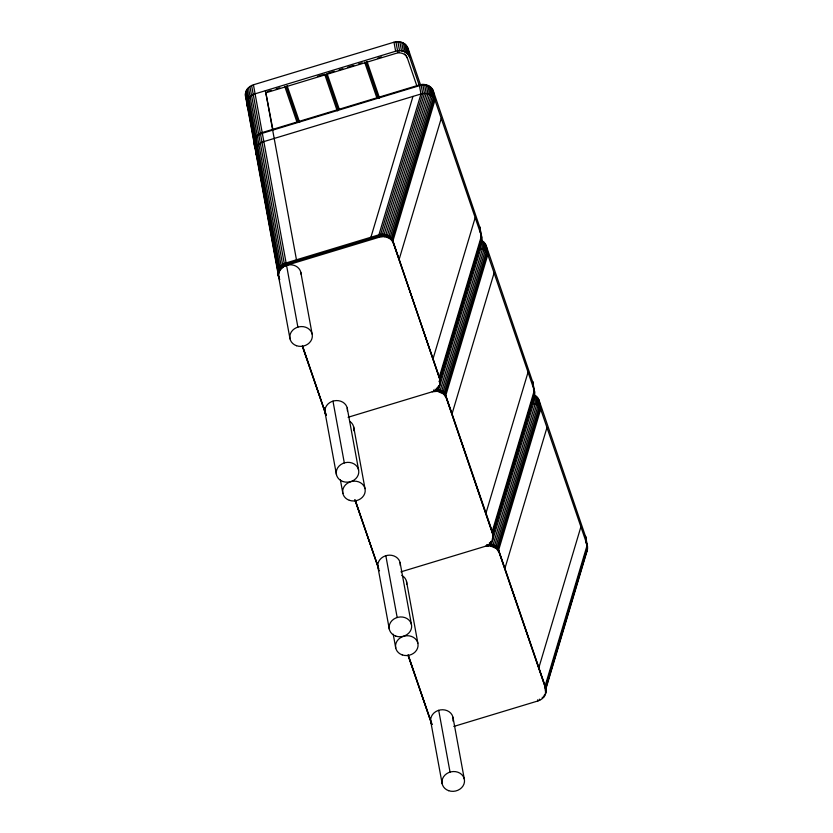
<?xml version="1.0" encoding="UTF-8"?>
<svg xmlns="http://www.w3.org/2000/svg" width="833" height="833" viewBox="0 0 833 833"><rect width="100%" height="100%" fill="white"/><g stroke="black" fill="none" stroke-linecap="round" stroke-linejoin="round"><path stroke-width="1.25" d="M480.193 232.23L479.787 226.92L481.807 237.447L439.762 378.276L440.105 383.753C439.262 387.657 435.961 390.646 432.223 391.781L348.079 417.271M440.074 381.014L439.647 385.273M440.105 383.753L439.98 379.463M400.944 571.855L485.087 546.365C491.48 544.761 495.01 537.389 492.261 531.36L445.79 395.488L443.166 391.593L437.044 388.938L437.481 391.312L443.604 393.967L446.228 397.862L492.699 533.734M532.922 386.106L533.11 384.554L534.578 395.134L492.532 535.963M545.49 687.444L545.834 692.921C544.99 696.825 541.689 699.824 537.951 700.949L453.808 726.449M545.834 692.921L545.126 685.944L498.655 550.072L496.031 546.177L489.908 543.522L490.345 545.896L496.468 548.551L499.092 552.446L545.563 688.318M290.019 338.896L245.423 95.753C244.777 90.703 248.744 86.132 253.43 84.789L393.988 42.202C399.278 40.505 406.067 42.764 408.003 48.283L420.665 85.31M278.555 276.264C277.91 271.214 281.877 266.643 286.562 265.31L379.359 237.186C384.638 235.479 391.437 237.749 393.363 243.267L439.834 379.15M370.924 237.238L412.97 96.409M399.194 259.198L441.24 118.38M433.139 358.461L475.185 217.642M257.074 156.677C253.68 150.804 257.449 143.172 263.853 141.589L420.967 93.994C426.246 92.276 433.045 94.546 434.972 100.075L481.443 235.947L439.397 376.766L440.199 380.65L392.937 240.893C391 235.375 384.211 233.105 378.921 234.812L286.125 262.926C279.732 264.54 276.202 271.902 278.94 277.941M446.832 354.535L447.946 350.797M463.575 298.453L465.428 292.227M471.009 273.526L472.134 269.788M477.715 251.097L478.829 247.359M439.272 381.462L479.09 248.109L480.797 248.442L485.212 250.764L487.836 254.659L534.307 390.531L534.765 393.582L492.719 534.411L493.157 536.785M439.241 381.858L481.901 238.998L481.443 235.947M439.585 381.649L481.713 240.55L480.245 229.97M452.059 413.793L494.104 272.964M486.003 513.055L528.049 372.226M534.307 390.531L492.261 531.36L492.719 534.411M492.626 532.86L534.671 392.041L532.651 381.504L533.141 383.721M504.923 568.377L546.969 427.548M538.868 667.639L580.903 526.81M531.954 402.703L538.076 405.359L540.7 409.242L587.171 545.126L545.126 685.944L545.927 689.828M545.115 688.631L587.536 546.625L585.88 537.597M545.334 689.786L587.629 548.176L587.171 545.126M545.313 690.828L587.442 549.728L585.516 536.088L586.099 539.857M534.578 395.134L533.401 398.112M480.537 243.517L481.713 240.55L481.058 236.988M586.265 552.695L587.442 549.728L586.786 546.156M419.395 85.799L409.659 57.321C407.722 51.792 400.933 49.532 395.644 51.24L255.085 93.827C248.14 95.503 244.85 103.886 248.661 109.935M267.705 91.474L271.35 90.37M276.212 88.902L279.857 87.798M317.404 76.417L323.475 74.585M328.244 73.137L334.314 71.294M339.166 69.826L342.811 68.722M347.663 67.254L353.723 65.411M358.575 63.943L362.22 62.839M377.932 58.081L381.587 56.977M265.727 92.848L396.341 53.27C400.486 51.938 405.796 53.708 407.306 58.029M479.912 227.628L433.316 91.036C431.39 85.518 424.591 83.248 419.311 84.956L262.197 132.562C254.252 134.477 252.097 144.14 256.293 150.534M432.223 391.781L437.481 391.312M485.087 546.365L490.345 545.896M545.344 687.131L498.873 551.259C497.176 546.354 491.491 543.928 486.597 544.782L486.816 545.969M397.674 52.219L399.205 52.125M480.756 239.977L483.546 241.737L486.18 245.631L532.776 382.212M480.88 240.685C486.587 242.788 487.232 249.483 487.836 254.659L445.79 395.488L446.228 397.862M585.641 536.806L539.045 400.215L537.524 397.487L535.098 395.342L536.754 404.369L494.708 545.199L495.146 547.573M404.723 54.01L406.546 56.092M378.776 568.783L354.827 499.852M408.118 655.665L431.858 724.564A11.318 9.861 -10.4 0 1 440.324 709.924A11.318 9.861 -10.4 0 1 452.975 721.045M433.452 91.755C431.525 86.226 424.726 83.956 419.436 85.674L262.322 133.28C257.636 134.613 253.68 139.184 254.325 144.234M539.18 400.933L536.546 397.039L533.745 395.269L535.275 403.589L493.23 544.418L493.667 546.792M407.108 57.321L417.052 86.507M366.999 61.392L379.546 98.107M365.979 62.048L378.432 98.471M364.646 62.111L376.776 97.596M439.616 377.953L393.145 242.08C391.218 236.562 384.419 234.292 379.14 235.999L286.344 264.123C281.658 265.456 277.691 270.027 278.337 275.077M327.036 73.502L339.166 108.988M326.015 74.158L338.469 110.57M324.683 74.22L337.24 110.924M287.073 85.612L299.63 122.326M286.063 86.268L298.099 121.462M284.73 86.32L296.86 121.805M247.005 100.897L245.423 95.753M254.586 145.192L255.419 147.639M278.514 275.567L279.347 278.014M302.441 345.539L324.974 411.44M355.649 501.143L377.838 566.024M408.16 654.707L430.286 719.389M278.722 276.754L279.565 279.201M302.587 346.528L325.193 412.627L324.266 407.608M355.035 499.883L377.641 565.992M408.316 655.696L430.921 721.805M302.389 346.486L326.13 415.386L325.693 413.012M493.063 535.234L446.009 396.675C444.53 392.374 439.886 389.906 435.503 390.031L435.721 391.229M585.911 541.408L586.349 543.782M539.045 400.215L540.7 409.242L498.655 550.072L499.092 552.446M538.41 398.788L540.065 407.826L498.03 548.645L498.457 551.019M537.524 397.487L539.19 406.514L497.145 547.343L497.582 549.718M536.41 396.321L538.076 405.359L496.031 546.177L496.468 548.551M533.484 389.198L533.922 391.572M532.787 398.278L533.661 403.026L491.616 543.855L492.053 546.229M486.18 245.631L486.316 246.339M485.545 244.204L487.201 253.232L445.166 394.061L445.593 396.435M484.66 242.892L486.326 251.93L444.281 392.749L444.718 395.123M483.546 241.737L485.212 250.764L443.166 391.593L443.604 393.967M482.234 240.758L483.89 249.785L441.854 390.604L442.281 392.989M481.099 241.872L482.411 249.005L440.365 389.823L440.803 392.208M480.141 244.871L480.797 248.442L438.752 389.261L439.189 391.635M545.584 688.995L546.021 691.369M545.376 694.451L545.709 688.641M544.438 694.712L544.657 695.899M433.316 91.036L434.972 100.075L392.937 240.893L393.363 243.267M432.681 89.62L434.347 98.648L392.301 239.477L392.739 241.851M543.47 696.055L543.689 697.242M431.796 88.308L433.462 97.336L391.416 238.165L391.854 240.539M430.692 87.153L432.348 96.18L390.302 237.009L390.739 239.383M542.293 697.263L542.502 698.45M429.37 86.163L431.025 95.201L388.99 236.02L389.417 238.394M427.891 85.383L429.547 94.41L387.501 235.239L387.939 237.613M539.378 699.137L539.597 700.324M426.277 84.82L427.933 93.848L385.887 234.677L386.325 237.051M537.733 699.762L537.951 700.949M424.559 84.497L426.225 93.525L384.18 234.344L384.617 236.728M422.8 84.404L424.466 93.431L382.42 234.26L382.857 236.634M421.04 84.56L422.695 93.598L380.65 234.417L381.087 236.791M419.311 84.956L420.967 93.994L378.921 234.812L379.359 237.186M408.003 48.283L409.659 57.321M407.285 46.71L408.941 55.738M406.254 45.284L407.91 54.312M404.953 44.045L406.608 53.083M403.411 43.035L405.077 52.073M492.969 538.337L492.844 534.047M401.693 42.285L403.349 51.323M492.293 538.67L492.511 539.857M399.83 41.817L401.485 50.855M490.606 541.46L490.824 542.658M397.882 41.65L399.538 50.678M489.429 542.668L489.648 543.855M488.367 544.626L488.586 545.813M395.914 41.775L397.57 50.813M393.988 42.202L395.644 51.24M439.855 379.817L440.293 382.201M438.71 385.533L438.929 386.72M437.741 386.876L437.96 388.063M436.565 388.084L436.784 389.271M435.19 389.115L435.409 390.313M433.649 389.959L433.951 391.385M452.954 717.234L464.293 779.022M438.699 710.299L450.039 772.087M406.525 581.434L417.864 643.232M431.421 722.19L431.858 724.564M430.703 720.607L431.14 722.992M430.848 722.076L442.188 783.863M400.09 562.65L411.44 624.438M385.835 555.715L397.174 617.503M393.207 634.205L395.748 648.074M353.661 426.85L365 488.638M377.984 567.492L389.323 629.279M347.226 408.055L358.575 469.843M332.971 401.121L344.31 462.909M340.343 479.61L342.884 493.48M300.796 272.266L312.136 334.054M325.12 412.897L336.459 474.695M272.776 128.959L265.425 90.693L296.465 259.792M253.43 84.789L297.881 327.119M251.597 85.507L284.73 266.019M249.921 86.476L283.053 266.987M248.453 87.684L281.585 268.195M247.224 89.089L280.357 269.6M246.287 90.641L279.419 271.162M245.662 92.307L278.795 272.818M245.371 94.025L278.503 274.546M533.016 383.003L533.235 385.262M401.839 575.416A11.318 9.861 -10.4 0 1 406.691 584.256M279.69 279.607A11.318 9.861 -10.4 0 1 287.062 265.186A11.318 9.861 -10.4 0 1 301.015 274.109M326.12 415.407A11.318 9.861 -10.4 0 1 334.033 400.85A11.318 9.861 -10.4 0 1 347.403 410.877M378.557 569.168A11.318 9.861 -10.4 0 1 387.418 555.34A11.318 9.861 -10.4 0 1 400.267 565.461M379.525 570.792A11.318 9.861 -10.4 0 1 378.984 569.991M349.902 421.415A11.318 9.861 -10.4 0 1 353.671 430.661M402.214 654.894A11.318 9.861 -10.4 0 0 418.02 644.128A11.318 9.861 -10.4 0 0 400.173 637.922A11.318 9.861 -10.4 0 0 402.214 654.894M448.654 790.684A11.318 9.861 -10.4 0 0 464.46 779.927A11.318 9.861 -10.4 0 0 446.613 773.722A11.318 9.861 -10.4 0 0 448.654 790.684M296.496 345.716A11.318 9.861 -10.4 0 0 312.292 334.96A11.318 9.861 -10.4 0 0 294.445 328.754A11.318 9.861 -10.4 0 0 296.496 345.716M342.925 481.516A11.318 9.861 -10.4 0 0 358.731 470.749A11.318 9.861 -10.4 0 0 340.884 464.543A11.318 9.861 -10.4 0 0 342.925 481.516M395.79 636.1A11.318 9.861 -10.4 0 0 411.596 625.344A11.318 9.861 -10.4 0 0 393.749 619.138A11.318 9.861 -10.4 0 0 395.79 636.1M349.35 500.31A11.318 9.861 -10.4 0 0 365.156 489.544A11.318 9.861 -10.4 0 0 347.309 483.338A11.318 9.861 -10.4 0 0 349.35 500.31"/></g></svg>
